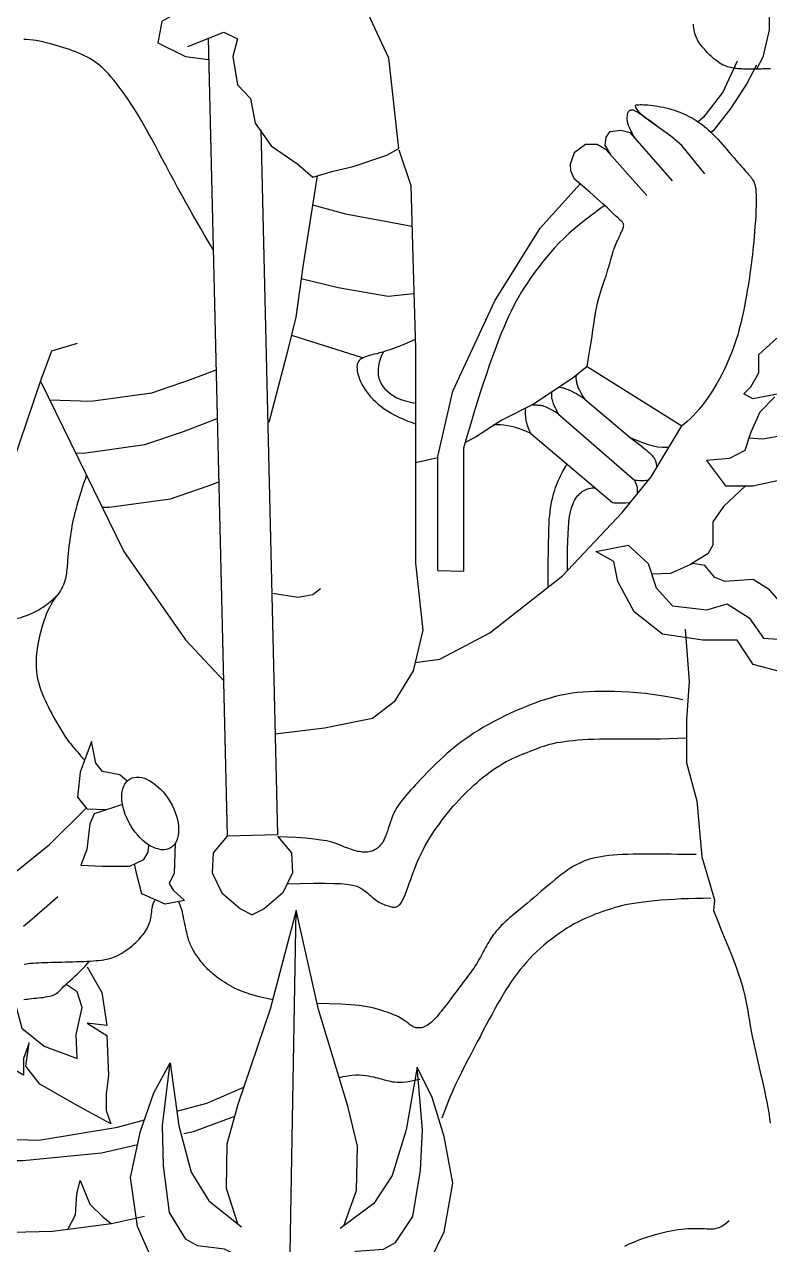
# Model space of a CAD drawing. Header units: feet. Extents: x 0 to 841, y 0 to 594.
# Drawn here: x 646.121 to 648.657, y 131.031 to 135.181 of the extents above; entities that cross this region are included whole.
import ezdxf

# ---------------------------------------------------------------- set-up
doc = ezdxf.new("R2010")
doc.units = ezdxf.units.FT
doc.header["$MEASUREMENT"] = 0
doc.layers.add('LOGO', color=7, linetype='Continuous')

# ---------------------------------------------------------------- blocks, each defined once
blk = doc.blocks.new('YOTA')
h = blk.add_hatch(color=1)
edge = h.paths.add_edge_path()
edge.add_arc((302.886, 246.975), 39.995, 0, 360)
edge = h.paths.add_edge_path(flags=16)
edge.add_arc((302.886, 246.975), 39.7, 0, 360)
at = {"color": 2}
for p, q in [((292.836, 256.34), (293.041, 247.69)), ((293.405, 255.343), (293.586, 247.703)), ((297.589, 254.63), (297.151, 255.127)), ((298.087, 250.644), (297.846, 250.534)), ((298.219, 250.622), (298.087, 250.644)), ((298.328, 250.491), (298.219, 250.622)), ((297.846, 250.534), (297.645, 250.526)), ((298.437, 250.447), (298.328, 250.491)), ((298.744, 250.469), (298.437, 250.447)), ((298.919, 250.359), (298.744, 250.469)), ((299.072, 250.184), (298.919, 250.359)), ((293.586, 247.703), (293.041, 247.69)), ((293.705, 242.061), (293.789, 246.886))]:
    blk.add_line(p, q, dxfattribs=at)
for points in [[(294.901, 255.14), (294.794, 256.12), (294.521, 256.709), (294.024, 257.487), (293.51, 257.984), (293.021, 258.1), (292.507, 257.752), (292.225, 257.686), (291.836, 257.512), (292.175, 257.363), (292.407, 257.355)], [(298.93, 256.005), (298.914, 256.004), (298.897, 256.003), (298.881, 256.003), (298.864, 256.002), (298.848, 256.002), (298.831, 256.001), (298.815, 256.001), (298.798, 256.001), (298.782, 256.001), (298.765, 256.001), (298.749, 256.001), (298.733, 256.001), (298.717, 256.001), (298.701, 256.001), (298.685, 256.001), (298.669, 256.001), (298.653, 256.001), (298.637, 256.001), (298.621, 256.002), (298.606, 256.002), (298.59, 256.003), (298.574, 256.004), (298.559, 256.006), (298.543, 256.008), (298.527, 256.01), (298.512, 256.013), (298.496, 256.017), (298.48, 256.021), (298.465, 256.026), (298.449, 256.031), (298.433, 256.038), (298.417, 256.045), (298.401, 256.053), (298.385, 256.063), (298.369, 256.073), (298.353, 256.085), (298.337, 256.097), (298.321, 256.11), (298.305, 256.124), (298.29, 256.138), (298.274, 256.153), (298.259, 256.167), (298.245, 256.182), (298.231, 256.197), (298.217, 256.212), (298.204, 256.226), (298.191, 256.241), (298.18, 256.256), (298.168, 256.27), (298.158, 256.286), (298.148, 256.301), (298.139, 256.317), (298.131, 256.333), (298.124, 256.35), (298.117, 256.368), (298.111, 256.386), (298.107, 256.405), (298.103, 256.425), (298.099, 256.445), (298.097, 256.466), (298.095, 256.487)], [(298.51, 257.22), (298.734, 257.015), (298.864, 256.833), (298.916, 256.607), (298.916, 256.425), (298.847, 256.131), (298.777, 256.001)], [(293.278, 256.791), (292.739, 256.75), (292.333, 256.518), (292.291, 256.286), (292.59, 256.137), (292.841, 256.106)], [(292.615, 256.245), (293.004, 256.402), (293.153, 256.328), (293.104, 256.137), (293.153, 255.831), (293.294, 255.682), (293.344, 255.416), (293.518, 255.168), (293.808, 254.969), (293.971, 254.831)], [(292.89, 254.042), (292.861, 254.092), (292.828, 254.148), (292.793, 254.208), (292.755, 254.273), (292.715, 254.341), (292.674, 254.413), (292.632, 254.487), (292.59, 254.562), (292.547, 254.64), (292.504, 254.718), (292.462, 254.796), (292.42, 254.874), (292.379, 254.951), (292.339, 255.027), (292.299, 255.103), (292.26, 255.176), (292.221, 255.248), (292.183, 255.317), (292.146, 255.384), (292.109, 255.448), (292.073, 255.508), (292.037, 255.566), (292.003, 255.62), (291.969, 255.671), (291.936, 255.718), (291.904, 255.763), (291.872, 255.805), (291.842, 255.844), (291.813, 255.88), (291.785, 255.913), (291.758, 255.944), (291.733, 255.972), (291.707, 255.997), (291.683, 256.021), (291.658, 256.043), (291.633, 256.063), (291.608, 256.081), (291.582, 256.099), (291.555, 256.115), (291.527, 256.13), (291.497, 256.145), (291.467, 256.16), (291.434, 256.173), (291.401, 256.187), (291.367, 256.199), (291.332, 256.212), (291.297, 256.223), (291.261, 256.235), (291.224, 256.246), (291.188, 256.257), (291.152, 256.267), (291.115, 256.277), (291.079, 256.287), (291.043, 256.295), (291.008, 256.303), (290.973, 256.31), (290.938, 256.315), (290.904, 256.319), (290.871, 256.322), (290.839, 256.322)], [(298.569, 256.087), (298.413, 255.749), (298.205, 255.481), (298.145, 255.43)], [(298.777, 256.044), (298.673, 255.845), (298.5, 255.576), (298.309, 255.333), (298.289, 255.312)], [(297.692, 255.389), (297.628, 255.434), (297.576, 255.473), (297.535, 255.506), (297.505, 255.536), (297.484, 255.562), (297.472, 255.585), (297.468, 255.607), (297.469, 255.61)], [(297.469, 255.61), (297.478, 255.612), (297.491, 255.614), (297.504, 255.615), (297.52, 255.616), (297.537, 255.616), (297.557, 255.615), (297.578, 255.614), (297.602, 255.613), (297.627, 255.61), (297.654, 255.607), (297.682, 255.603), (297.711, 255.599), (297.74, 255.593), (297.77, 255.587), (297.8, 255.581), (297.83, 255.573), (297.86, 255.564), (297.889, 255.555), (297.917, 255.545), (297.946, 255.534), (297.973, 255.523), (298, 255.511), (298.027, 255.498), (298.053, 255.485), (298.078, 255.471), (298.102, 255.457), (298.126, 255.442), (298.149, 255.427), (298.171, 255.412), (298.194, 255.395), (298.216, 255.378), (298.238, 255.359), (298.26, 255.339), (298.283, 255.318), (298.306, 255.295), (298.33, 255.27), (298.355, 255.244), (298.38, 255.216), (298.406, 255.187), (298.432, 255.158), (298.458, 255.128), (298.483, 255.098), (298.508, 255.069), (298.532, 255.041), (298.555, 255.014), (298.577, 254.989), (298.597, 254.967), (298.615, 254.946), (298.633, 254.926), (298.649, 254.909), (298.663, 254.892), (298.677, 254.877), (298.69, 254.863), (298.701, 254.849), (298.712, 254.836), (298.722, 254.823), (298.732, 254.811), (298.74, 254.797), (298.748, 254.783), (298.755, 254.767), (298.761, 254.749), (298.766, 254.728), (298.77, 254.704), (298.773, 254.676), (298.775, 254.643), (298.776, 254.606), (298.776, 254.563), (298.775, 254.515), (298.773, 254.464), (298.77, 254.41), (298.767, 254.355), (298.762, 254.298), (298.758, 254.241), (298.753, 254.186), (298.748, 254.132), (298.744, 254.081), (298.739, 254.033), (298.734, 253.989), (298.729, 253.947), (298.724, 253.906), (298.719, 253.866), (298.714, 253.826), (298.708, 253.786), (298.702, 253.744), (298.695, 253.699), (298.687, 253.652), (298.679, 253.602), (298.67, 253.548), (298.66, 253.492), (298.649, 253.433), (298.637, 253.373), (298.623, 253.311), (298.609, 253.248), (298.592, 253.185), (298.575, 253.121), (298.555, 253.058), (298.534, 252.995), (298.512, 252.934), (298.487, 252.874), (298.462, 252.814), (298.435, 252.756), (298.407, 252.7), (298.378, 252.645), (298.348, 252.592), (298.317, 252.541), (298.286, 252.491), (298.254, 252.444), (298.222, 252.399), (298.189, 252.356), (298.156, 252.316), (298.124, 252.278), (298.092, 252.243), (298.06, 252.211), (298.029, 252.183), (297.999, 252.157), (297.97, 252.135)], [(297.466, 255.248), (297.44, 255.29), (297.42, 255.327), (297.405, 255.36), (297.393, 255.39), (297.385, 255.416), (297.38, 255.44), (297.378, 255.46), (297.378, 255.479), (297.379, 255.495), (297.381, 255.51), (297.384, 255.523), (297.388, 255.535), (297.391, 255.543)], [(297.711, 255.374), (297.661, 255.411), (297.618, 255.442), (297.583, 255.467), (297.554, 255.488), (297.531, 255.504), (297.513, 255.517), (297.499, 255.526), (297.488, 255.533), (297.479, 255.539), (297.472, 255.543), (297.465, 255.546), (297.459, 255.549), (297.454, 255.551), (297.449, 255.553), (297.444, 255.554), (297.439, 255.555), (297.435, 255.555), (297.431, 255.555), (297.426, 255.555), (297.422, 255.554), (297.417, 255.554), (297.412, 255.553), (297.407, 255.551), (297.402, 255.549), (297.396, 255.546), (297.391, 255.543), (297.391, 255.543)], [(297.2, 255.072), (297.14, 255.178), (297.148, 255.262), (297.194, 255.324), (297.31, 255.34), (297.408, 255.314)], [(298.218, 254.864), (297.969, 255.171), (297.852, 255.274), (297.647, 255.42), (297.639, 255.425)], [(297.867, 254.791), (297.408, 255.314)], [(294.902, 255.126), (295.032, 254.738), (295.058, 253.832), (295.084, 252.977), (295.084, 252.33), (295.084, 251.475), (295.084, 250.646), (295.161, 249.921), (295.058, 249.481), (294.85, 249.144), (294.617, 248.963), (294.098, 248.86), (293.561, 248.795)], [(293.971, 254.831), (294.19, 254.893), (294.407, 254.947), (294.773, 255.069), (294.901, 255.14)], [(297.151, 255.127), (297.05, 255.184), (296.926, 255.184), (296.803, 255.094), (296.758, 254.97), (296.763, 254.903), (296.803, 254.811)], [(294.017, 254.844), (293.865, 253.883), (293.787, 253.314), (293.683, 252.899), (293.493, 252.17)], [(296.942, 252.779), (296.959, 252.873), (296.973, 252.959), (296.986, 253.037), (296.997, 253.108), (297.006, 253.173), (297.015, 253.232), (297.023, 253.286), (297.03, 253.336), (297.038, 253.382), (297.047, 253.426), (297.056, 253.467), (297.066, 253.507), (297.076, 253.545), (297.087, 253.581), (297.098, 253.615), (297.109, 253.649), (297.121, 253.681), (297.131, 253.712), (297.142, 253.742), (297.152, 253.772), (297.161, 253.801), (297.169, 253.829), (297.177, 253.857), (297.185, 253.884), (297.192, 253.91), (297.199, 253.936), (297.206, 253.961), (297.213, 253.985), (297.22, 254.008), (297.227, 254.03), (297.235, 254.052), (297.242, 254.073), (297.25, 254.092), (297.258, 254.111), (297.266, 254.13), (297.274, 254.147), (297.282, 254.163), (297.289, 254.179), (297.296, 254.194), (297.303, 254.208), (297.309, 254.222), (297.315, 254.235), (297.321, 254.247), (297.325, 254.258), (297.33, 254.269), (297.333, 254.279), (297.336, 254.288), (297.338, 254.296), (297.339, 254.304), (297.34, 254.311), (297.339, 254.317), (297.338, 254.323), (297.335, 254.329), (297.331, 254.335), (297.325, 254.341), (297.318, 254.349), (297.309, 254.358), (297.298, 254.368), (297.285, 254.38), (297.27, 254.395), (297.252, 254.412), (297.229, 254.434), (297.2, 254.461), (297.162, 254.497), (297.112, 254.541), (297.049, 254.597), (296.971, 254.666), (296.875, 254.749), (296.803, 254.811)], [(295.326, 250.568), (295.326, 251.804), (295.486, 252.51), (295.944, 253.491), (296.435, 254.276), (296.866, 254.757)], [(293.967, 254.53), (294.326, 254.432), (294.909, 254.324), (295.044, 254.299)], [(297.134, 254.522), (297.092, 254.493), (296.988, 254.416), (296.897, 254.345), (296.818, 254.28), (296.75, 254.221), (296.69, 254.165), (296.638, 254.113), (296.591, 254.064), (296.549, 254.016), (296.509, 253.969), (296.471, 253.923), (296.434, 253.876), (296.398, 253.829), (296.363, 253.782), (296.329, 253.735), (296.296, 253.686), (296.264, 253.637), (296.233, 253.588), (296.203, 253.537), (296.174, 253.485), (296.145, 253.431), (296.118, 253.377), (296.091, 253.32), (296.065, 253.262), (296.039, 253.201), (296.013, 253.138), (295.987, 253.072), (295.96, 253.003), (295.934, 252.932), (295.907, 252.857), (295.879, 252.778), (295.851, 252.695), (295.821, 252.605), (295.789, 252.508), (295.756, 252.403), (295.72, 252.287), (295.682, 252.16), (295.641, 252.02), (295.603, 251.892), (295.603, 250.562)], [(300.03, 253.767), (299.898, 253.531), (299.625, 253.465), (299.811, 253.443), (299.931, 253.236), (299.964, 253.039), (300.052, 252.94), (300.128, 252.908), (299.68, 252.842), (299.395, 252.842), (299.297, 252.908), (299.275, 252.995), (299.329, 252.765), (299.242, 252.569), (299.023, 252.481), (298.738, 252.426), (298.64, 252.481), (298.717, 252.558), (298.804, 252.711), (298.804, 252.908), (298.998, 253.085)], [(293.844, 253.731), (294.245, 253.634), (294.787, 253.539), (295.066, 253.57)], [(293.738, 253.119), (294.505, 252.876)], [(289.366, 250.994), (289.918, 250.994), (290.384, 251.141), (290.647, 251.519), (291.025, 252.637), (291.14, 252.949), (291.42, 253.031)], [(295.081, 253.07), (295.016, 253.041), (294.956, 253.016), (294.902, 252.994), (294.852, 252.976), (294.807, 252.96), (294.766, 252.947), (294.728, 252.935), (294.694, 252.925), (294.663, 252.917), (294.634, 252.91), (294.608, 252.903), (294.584, 252.896), (294.562, 252.89), (294.542, 252.884), (294.524, 252.877), (294.508, 252.87), (294.494, 252.862), (294.482, 252.853), (294.472, 252.843), (294.464, 252.832), (294.457, 252.819), (294.452, 252.804), (294.449, 252.788), (294.448, 252.771), (294.449, 252.752), (294.451, 252.732), (294.455, 252.711), (294.461, 252.688), (294.468, 252.665), (294.477, 252.64), (294.488, 252.614), (294.501, 252.588), (294.516, 252.561), (294.533, 252.534), (294.552, 252.506), (294.572, 252.479), (294.595, 252.451), (294.62, 252.424), (294.648, 252.397), (294.677, 252.37), (294.709, 252.345), (294.744, 252.32), (294.78, 252.296), (294.818, 252.273), (294.859, 252.251), (294.901, 252.23), (294.944, 252.21), (294.989, 252.191), (295.036, 252.174), (295.084, 252.157)], [(294.735, 252.936), (294.716, 252.897), (294.7, 252.859), (294.689, 252.822), (294.681, 252.786), (294.677, 252.751), (294.677, 252.717), (294.68, 252.684), (294.687, 252.652), (294.698, 252.621), (294.712, 252.591), (294.73, 252.563), (294.752, 252.535), (294.778, 252.509), (294.808, 252.484), (294.843, 252.461), (294.881, 252.44), (294.925, 252.422), (294.973, 252.405), (295.026, 252.392), (295.084, 252.381)], [(291.118, 252.416), (291.563, 252.402), (292.227, 252.494), (292.646, 252.637), (292.921, 252.743)], [(296.942, 252.779), (296.792, 252.656), (296.362, 252.369), (296.018, 252.197), (295.732, 252.011), (295.621, 251.953)], [(296.92, 252.419), (296.899, 252.453), (296.882, 252.483), (296.867, 252.509), (296.856, 252.532), (296.847, 252.552), (296.841, 252.57), (296.836, 252.585), (296.833, 252.599), (296.83, 252.611), (296.829, 252.621), (296.827, 252.631), (296.826, 252.64), (296.826, 252.65), (296.826, 252.659), (296.826, 252.669), (296.827, 252.681), (296.828, 252.685)], [(296.942, 252.779), (297.97, 252.135)], [(291.019, 252.618), (291.923, 250.775), (292.591, 249.816), (293.01, 249.368)], [(296.92, 252.419), (296.882, 252.444), (296.849, 252.466), (296.821, 252.484), (296.796, 252.498), (296.775, 252.509), (296.757, 252.518), (296.741, 252.525), (296.728, 252.53), (296.717, 252.534), (296.707, 252.537), (296.698, 252.54), (296.69, 252.542), (296.682, 252.544), (296.674, 252.546), (296.665, 252.547), (296.656, 252.549), (296.645, 252.55), (296.634, 252.55)], [(296.634, 252.262), (296.619, 252.291), (296.606, 252.316), (296.595, 252.338), (296.587, 252.357), (296.58, 252.374), (296.574, 252.389), (296.57, 252.402), (296.566, 252.413), (296.564, 252.424), (296.562, 252.433), (296.56, 252.443), (296.559, 252.452), (296.559, 252.462), (296.559, 252.473), (296.56, 252.484), (296.561, 252.496), (296.563, 252.503)], [(296.92, 252.419), (297.409, 252.01)], [(298.979, 252.448), (298.815, 252.284), (298.717, 252.065), (298.651, 251.869), (298.487, 251.781), (298.235, 251.759), (298.443, 251.486), (298.738, 251.486), (299.187, 251.584)], [(296.334, 252.051), (296.316, 252.091), (296.302, 252.129), (296.291, 252.164), (296.282, 252.198), (296.277, 252.229), (296.274, 252.257), (296.274, 252.283), (296.275, 252.306), (296.279, 252.325), (296.28, 252.328)], [(296.634, 252.262), (296.596, 252.285), (296.563, 252.304), (296.536, 252.319), (296.513, 252.331), (296.493, 252.34), (296.477, 252.346), (296.464, 252.35), (296.452, 252.353), (296.442, 252.354), (296.433, 252.355), (296.425, 252.356), (296.416, 252.357), (296.407, 252.357), (296.397, 252.358), (296.385, 252.359), (296.372, 252.359), (296.357, 252.359), (296.343, 252.36)], [(291.399, 251.843), (291.486, 251.84), (292.151, 251.932), (292.57, 252.075), (292.934, 252.216)], [(296.334, 252.051), (296.286, 252.074), (296.24, 252.092), (296.198, 252.107), (296.157, 252.12), (296.118, 252.129), (296.079, 252.136), (296.042, 252.141), (296.004, 252.145), (295.966, 252.146), (295.927, 252.147)], [(296.634, 252.262), (297.458, 251.547)], [(299.383, 252.236), (299.242, 252.12), (299.089, 252.033), (298.848, 251.989), (298.695, 252.002)], [(295.079, 249.572), (295.345, 249.607), (295.889, 249.893), (296.677, 250.508), (297.322, 251.195), (297.638, 251.582), (297.97, 252.135)], [(296.334, 252.051), (297.217, 251.303)], [(297.409, 252.01), (297.455, 251.974), (297.495, 251.943), (297.529, 251.917), (297.558, 251.894), (297.582, 251.875), (297.601, 251.858), (297.617, 251.845), (297.63, 251.833), (297.64, 251.822), (297.649, 251.813), (297.656, 251.804), (297.663, 251.796), (297.668, 251.787), (297.673, 251.779), (297.677, 251.771), (297.68, 251.763), (297.683, 251.755), (297.686, 251.746), (297.688, 251.737), (297.691, 251.728), (297.693, 251.718), (297.695, 251.707), (297.697, 251.695), (297.699, 251.684)], [(297.409, 252.01), (297.479, 251.979), (297.543, 251.953), (297.603, 251.933), (297.659, 251.919), (297.711, 251.909), (297.762, 251.904), (297.811, 251.903), (297.832, 251.905)], [(295.326, 251.79), (295.084, 251.733)], [(296.519, 250.385), (296.521, 250.534), (296.522, 250.663), (296.524, 250.774), (296.525, 250.868), (296.527, 250.947), (296.528, 251.015), (296.53, 251.072), (296.533, 251.121), (296.537, 251.164), (296.541, 251.204), (296.546, 251.242), (296.552, 251.278), (296.558, 251.313), (296.566, 251.346), (296.574, 251.378), (296.582, 251.408), (296.592, 251.438), (296.601, 251.466), (296.611, 251.493), (296.621, 251.52), (296.632, 251.545), (296.643, 251.569), (296.654, 251.593), (296.664, 251.615), (296.675, 251.636), (296.686, 251.655), (296.697, 251.673), (296.707, 251.69), (296.717, 251.705), (296.726, 251.719)], [(291.688, 251.255), (291.762, 251.253), (292.427, 251.345), (292.846, 251.488), (292.95, 251.528)], [(297.458, 251.547), (297.486, 251.545), (297.51, 251.543), (297.529, 251.543), (297.546, 251.542), (297.563, 251.543), (297.579, 251.545), (297.598, 251.547), (297.612, 251.55)], [(297.458, 251.547), (297.465, 251.529), (297.474, 251.504), (297.48, 251.483), (297.484, 251.463), (297.486, 251.444), (297.486, 251.423), (297.485, 251.398), (297.484, 251.394)], [(298.661, 251.486), (298.42, 251.26), (298.305, 251.093), (298.305, 250.842), (298.253, 250.748), (298.068, 250.635)], [(296.73, 250.565), (296.731, 250.688), (296.732, 250.794), (296.734, 250.886), (296.737, 250.963), (296.741, 251.029), (296.745, 251.084), (296.75, 251.13), (296.756, 251.17), (296.763, 251.203), (296.771, 251.232), (296.779, 251.259), (296.788, 251.283), (296.797, 251.306), (296.807, 251.326), (296.818, 251.344), (296.829, 251.361), (296.84, 251.375), (296.852, 251.389), (296.865, 251.401), (296.878, 251.412), (296.891, 251.422), (296.905, 251.431), (296.919, 251.439), (296.933, 251.445), (296.948, 251.451), (296.963, 251.456), (296.978, 251.46), (296.994, 251.462), (297.01, 251.464), (297.027, 251.464)], [(297.217, 251.303), (297.236, 251.301), (297.28, 251.299), (297.323, 251.299), (297.363, 251.3), (297.402, 251.303), (297.411, 251.304)], [(299.072, 249.462), (298.744, 249.55), (298.569, 249.812), (298.197, 249.812), (297.759, 249.878), (297.453, 250.119), (297.277, 250.447), (297.234, 250.666), (297.037, 250.775), (297.387, 250.841), (297.606, 250.644), (297.693, 250.381), (297.868, 250.184), (298.24, 250.141), (298.459, 250.206), (298.7, 250.053), (298.853, 249.834), (299.182, 249.812)], [(295.326, 250.568), (295.603, 250.562)], [(293.532, 250.323), (293.81, 250.277), (293.971, 250.307), (294.054, 250.373)], [(298.004, 249.93), (298.049, 249.363), (298.021, 248.95), (298.021, 248.483), (298.131, 248.07), (298.186, 247.466), (298.324, 246.998), (298.313, 246.882)], [(297.981, 249.165), (297.874, 249.187), (297.771, 249.205), (297.672, 249.22), (297.577, 249.233), (297.487, 249.242), (297.4, 249.249), (297.318, 249.254), (297.239, 249.256), (297.164, 249.258), (297.093, 249.257), (297.025, 249.256), (296.961, 249.253), (296.899, 249.249), (296.839, 249.244), (296.781, 249.237), (296.724, 249.228), (296.667, 249.217), (296.61, 249.204), (296.552, 249.188), (296.492, 249.17), (296.431, 249.15), (296.369, 249.128), (296.306, 249.103), (296.242, 249.077), (296.178, 249.05), (296.114, 249.021), (296.052, 248.991), (295.991, 248.961), (295.932, 248.93), (295.875, 248.899), (295.821, 248.868), (295.77, 248.838), (295.72, 248.807), (295.674, 248.776), (295.629, 248.745), (295.585, 248.713), (295.543, 248.682), (295.503, 248.649), (295.463, 248.616), (295.424, 248.583), (295.385, 248.548), (295.347, 248.513), (295.31, 248.478), (295.274, 248.443), (295.239, 248.408), (295.205, 248.374), (295.172, 248.34), (295.141, 248.307), (295.111, 248.275), (295.083, 248.245), (295.057, 248.217), (295.033, 248.19), (295.011, 248.165), (294.99, 248.141), (294.971, 248.119), (294.953, 248.097), (294.937, 248.077), (294.922, 248.058), (294.908, 248.039), (294.896, 248.021), (294.885, 248.004), (294.874, 247.988), (294.865, 247.971), (294.856, 247.955), (294.848, 247.939), (294.841, 247.923), (294.834, 247.906), (294.827, 247.889), (294.821, 247.871), (294.814, 247.853), (294.808, 247.833), (294.801, 247.813), (294.795, 247.792), (294.788, 247.772), (294.782, 247.751), (294.774, 247.73), (294.767, 247.709), (294.759, 247.689), (294.751, 247.67), (294.743, 247.652), (294.734, 247.636), (294.725, 247.62), (294.715, 247.606), (294.704, 247.593), (294.694, 247.581), (294.683, 247.57), (294.671, 247.56), (294.659, 247.551), (294.647, 247.543), (294.635, 247.536), (294.622, 247.531), (294.609, 247.526), (294.595, 247.522), (294.581, 247.519), (294.567, 247.516), (294.552, 247.515), (294.537, 247.514), (294.522, 247.515), (294.506, 247.516), (294.49, 247.518), (294.473, 247.521), (294.455, 247.524), (294.437, 247.529), (294.419, 247.534), (294.4, 247.54), (294.38, 247.546), (294.359, 247.554), (294.337, 247.562), (294.315, 247.571), (294.292, 247.581), (294.267, 247.592), (294.24, 247.603), (294.207, 247.614), (294.167, 247.626), (294.118, 247.637), (294.057, 247.647), (293.983, 247.657), (293.893, 247.666), (293.786, 247.673), (293.595, 247.682)], [(291.957, 248.285), (291.879, 248.354), (291.69, 248.39), (291.618, 248.48), (291.573, 248.713), (291.447, 248.381), (291.42, 248.111), (291.519, 247.985), (291.735, 247.976)], [(293.692, 247.173), (293.833, 247.177), (293.979, 247.179), (294.099, 247.179), (294.196, 247.177), (294.273, 247.174), (294.334, 247.169), (294.381, 247.163), (294.417, 247.155), (294.446, 247.146), (294.47, 247.136), (294.492, 247.124), (294.512, 247.111), (294.531, 247.098), (294.549, 247.084), (294.566, 247.07), (294.582, 247.055), (294.598, 247.041), (294.614, 247.027), (294.63, 247.014), (294.645, 247.001), (294.661, 246.99), (294.678, 246.98), (294.694, 246.971), (294.71, 246.962), (294.727, 246.955), (294.743, 246.948), (294.759, 246.942), (294.775, 246.937), (294.791, 246.932), (294.806, 246.928), (294.821, 246.924), (294.835, 246.921), (294.85, 246.92), (294.863, 246.921), (294.877, 246.924), (294.89, 246.93), (294.904, 246.94), (294.917, 246.953), (294.93, 246.971), (294.943, 246.994), (294.957, 247.021), (294.971, 247.054), (294.985, 247.091), (295, 247.131), (295.015, 247.174), (295.031, 247.219), (295.047, 247.265), (295.064, 247.313), (295.083, 247.36), (295.102, 247.407), (295.122, 247.453), (295.144, 247.498), (295.166, 247.542), (295.189, 247.586), (295.213, 247.628), (295.238, 247.669), (295.264, 247.709), (295.29, 247.749), (295.317, 247.788), (295.345, 247.826), (295.373, 247.864), (295.401, 247.901), (295.43, 247.937), (295.459, 247.973), (295.489, 248.009), (295.52, 248.043), (295.551, 248.077), (295.583, 248.111), (295.615, 248.144), (295.648, 248.177), (295.682, 248.209), (295.716, 248.241), (295.75, 248.271), (295.785, 248.301), (295.82, 248.33), (295.856, 248.358), (295.891, 248.385), (295.926, 248.41), (295.961, 248.434), (295.996, 248.456), (296.031, 248.477), (296.065, 248.496), (296.099, 248.513), (296.133, 248.529), (296.166, 248.545), (296.199, 248.559), (296.231, 248.572), (296.262, 248.585), (296.293, 248.597), (296.324, 248.609), (296.353, 248.621), (296.383, 248.632), (296.413, 248.644), (296.443, 248.655), (296.474, 248.665), (296.506, 248.675), (296.539, 248.685), (296.575, 248.693), (296.613, 248.702), (296.653, 248.709), (296.697, 248.716), (296.743, 248.722), (296.792, 248.727), (296.844, 248.732), (296.898, 248.735), (296.955, 248.739), (297.014, 248.741), (297.076, 248.743), (297.139, 248.744), (297.205, 248.745), (297.272, 248.745), (297.342, 248.745), (297.415, 248.744), (297.49, 248.744), (297.569, 248.744), (297.652, 248.744), (297.739, 248.745), (297.83, 248.747), (297.926, 248.75), (298.028, 248.754)], [(288.828, 246.63), (289.583, 246.697), (290.399, 247.021), (291.117, 247.598), (291.513, 247.993)], [(291.906, 248.03), (291.6, 247.931), (291.555, 247.823), (291.519, 247.544), (291.456, 247.373), (291.69, 247.364), (291.987, 247.364), (292.14, 247.436), (292.185, 247.517), (292.192, 247.593)], [(293.041, 247.69), (292.889, 247.507), (292.879, 247.291), (292.984, 247.076), (293.185, 246.9), (293.314, 246.837)], [(293.588, 247.69), (293.74, 247.507), (293.75, 247.291), (293.644, 247.076), (293.444, 246.9), (293.314, 246.837)], [(292.478, 247.61), (292.469, 247.288), (292.413, 247.176), (292.455, 247.105), (292.581, 246.993), (292.37, 246.951), (292.117, 247.063), (292.061, 247.274), (292.038, 247.388)], [(298.123, 247.489), (298.06, 247.489), (297.993, 247.49), (297.924, 247.491), (297.854, 247.492), (297.783, 247.492), (297.712, 247.493), (297.641, 247.494), (297.572, 247.494), (297.506, 247.494), (297.442, 247.493), (297.383, 247.491), (297.326, 247.489), (297.273, 247.486), (297.224, 247.482), (297.177, 247.478), (297.133, 247.472), (297.091, 247.466), (297.052, 247.459), (297.016, 247.451), (296.981, 247.442), (296.947, 247.432), (296.916, 247.42), (296.885, 247.408), (296.855, 247.394), (296.825, 247.379), (296.795, 247.362), (296.765, 247.344), (296.734, 247.323), (296.702, 247.3), (296.669, 247.276), (296.634, 247.248), (296.598, 247.219), (296.561, 247.188), (296.523, 247.156), (296.484, 247.124), (296.445, 247.091), (296.406, 247.057), (296.368, 247.025), (296.331, 246.993), (296.295, 246.962), (296.26, 246.933), (296.226, 246.905), (296.194, 246.878), (296.164, 246.853), (296.135, 246.829), (296.107, 246.806), (296.081, 246.783), (296.056, 246.761), (296.034, 246.74), (296.012, 246.719), (295.992, 246.699), (295.974, 246.679), (295.957, 246.659), (295.941, 246.639), (295.926, 246.62), (295.913, 246.6), (295.9, 246.581), (295.887, 246.561), (295.876, 246.541), (295.864, 246.522), (295.853, 246.502), (295.843, 246.482), (295.832, 246.462), (295.821, 246.441), (295.81, 246.42), (295.798, 246.399), (295.786, 246.377), (295.774, 246.355), (295.76, 246.332), (295.746, 246.308), (295.73, 246.284), (295.714, 246.26), (295.696, 246.235), (295.678, 246.209), (295.659, 246.183), (295.64, 246.157), (295.62, 246.131), (295.601, 246.105), (295.581, 246.079), (295.561, 246.053), (295.541, 246.027), (295.522, 246.001), (295.502, 245.975), (295.483, 245.95), (295.465, 245.925), (295.446, 245.901), (295.428, 245.877), (295.41, 245.854), (295.393, 245.832), (295.376, 245.81), (295.36, 245.789), (295.344, 245.769), (295.328, 245.75), (295.313, 245.732), (295.298, 245.715), (295.283, 245.699), (295.268, 245.684), (295.253, 245.67), (295.238, 245.658), (295.223, 245.647), (295.208, 245.637), (295.193, 245.629), (295.178, 245.622), (295.163, 245.617), (295.148, 245.613), (295.133, 245.611), (295.119, 245.61), (295.105, 245.61), (295.091, 245.612), (295.078, 245.615), (295.066, 245.62), (295.054, 245.626), (295.042, 245.633), (295.03, 245.641), (295.019, 245.649), (295.007, 245.659), (294.994, 245.669), (294.981, 245.679), (294.967, 245.689), (294.951, 245.699), (294.935, 245.71), (294.917, 245.72), (294.898, 245.73), (294.877, 245.74), (294.855, 245.75), (294.831, 245.76), (294.805, 245.77), (294.777, 245.78), (294.748, 245.79), (294.717, 245.801), (294.683, 245.812), (294.644, 245.822), (294.597, 245.833), (294.54, 245.843), (294.47, 245.852), (294.383, 245.86), (294.277, 245.867), (294.149, 245.872), (294.017, 245.875)], [(290.843, 246.303), (290.864, 246.306), (290.887, 246.309), (290.912, 246.312), (290.939, 246.314), (290.968, 246.316), (290.998, 246.317), (291.029, 246.319), (291.062, 246.32), (291.097, 246.321), (291.133, 246.322), (291.17, 246.323), (291.209, 246.324), (291.249, 246.325), (291.289, 246.326), (291.329, 246.327), (291.37, 246.328), (291.41, 246.329), (291.449, 246.331), (291.487, 246.332), (291.524, 246.334), (291.559, 246.335), (291.592, 246.337), (291.623, 246.34), (291.652, 246.342), (291.68, 246.346), (291.706, 246.35), (291.732, 246.355), (291.756, 246.36), (291.78, 246.367), (291.804, 246.375), (291.828, 246.385), (291.852, 246.396), (291.875, 246.408), (291.899, 246.421), (291.922, 246.436), (291.945, 246.451), (291.968, 246.467), (291.99, 246.484), (292.011, 246.501), (292.031, 246.519), (292.051, 246.536), (292.069, 246.554), (292.087, 246.572), (292.103, 246.589), (292.118, 246.607), (292.133, 246.624), (292.146, 246.642), (292.158, 246.66), (292.169, 246.677), (292.178, 246.695), (292.187, 246.712), (292.194, 246.73), (292.2, 246.748), (292.206, 246.765), (292.21, 246.782), (292.214, 246.799), (292.217, 246.816), (292.219, 246.833), (292.222, 246.849), (292.224, 246.864), (292.226, 246.879), (292.227, 246.894), (292.229, 246.908), (292.232, 246.921), (292.234, 246.934), (292.237, 246.946), (292.241, 246.957), (292.245, 246.968), (292.249, 246.978), (292.255, 246.987), (292.262, 246.996), (292.264, 246.998)], [(291.208, 247.032), (291.086, 246.925), (290.984, 246.837), (290.901, 246.765), (290.834, 246.709)], [(298.282, 247.015), (298.201, 247.014), (298.121, 247.013), (298.041, 247.011), (297.964, 247.008), (297.888, 247.004), (297.814, 246.999), (297.743, 246.994), (297.676, 246.988), (297.613, 246.982), (297.553, 246.975), (297.499, 246.968), (297.448, 246.96), (297.401, 246.952), (297.358, 246.943), (297.317, 246.934), (297.278, 246.924), (297.242, 246.914), (297.206, 246.903), (297.171, 246.892), (297.136, 246.88), (297.101, 246.868), (297.066, 246.855), (297.03, 246.842), (296.994, 246.827), (296.957, 246.812), (296.92, 246.795), (296.882, 246.777), (296.843, 246.758), (296.804, 246.737), (296.764, 246.714), (296.723, 246.69), (296.682, 246.663), (296.641, 246.635), (296.599, 246.605), (296.557, 246.574), (296.516, 246.542), (296.475, 246.508), (296.435, 246.473), (296.396, 246.437), (296.358, 246.401), (296.321, 246.363), (296.286, 246.325), (296.252, 246.285), (296.219, 246.245), (296.187, 246.203), (296.155, 246.16), (296.124, 246.116), (296.094, 246.07), (296.063, 246.023), (296.033, 245.974), (296.003, 245.923), (295.973, 245.871), (295.943, 245.817), (295.912, 245.761), (295.881, 245.704), (295.85, 245.645), (295.818, 245.585), (295.786, 245.523), (295.753, 245.461), (295.719, 245.396), (295.685, 245.331), (295.65, 245.264), (295.615, 245.196), (295.58, 245.126), (295.545, 245.055), (295.51, 244.982), (295.477, 244.908), (295.445, 244.832), (295.414, 244.754), (295.369, 244.633)], [(293.538, 245.914), (293.505, 245.921), (293.452, 245.934), (293.405, 245.945), (293.363, 245.956), (293.324, 245.966), (293.289, 245.976), (293.257, 245.986), (293.227, 245.997), (293.198, 246.008), (293.17, 246.02), (293.143, 246.032), (293.115, 246.046), (293.088, 246.06), (293.062, 246.075), (293.037, 246.09), (293.012, 246.106), (292.988, 246.121), (292.966, 246.136), (292.945, 246.151), (292.925, 246.166), (292.907, 246.18), (292.89, 246.193), (292.874, 246.206), (292.86, 246.219), (292.846, 246.232), (292.833, 246.245), (292.821, 246.257), (292.809, 246.27), (292.797, 246.284), (292.785, 246.298), (292.773, 246.312), (292.761, 246.327), (292.749, 246.343), (292.737, 246.359), (292.726, 246.375), (292.714, 246.391), (292.703, 246.407), (292.693, 246.422), (292.683, 246.438), (292.674, 246.453), (292.666, 246.468), (292.658, 246.483), (292.651, 246.497), (292.645, 246.511), (292.639, 246.526), (292.633, 246.541), (292.628, 246.556), (292.623, 246.572), (292.618, 246.588), (292.613, 246.606), (292.609, 246.625), (292.604, 246.645), (292.599, 246.665), (292.594, 246.687), (292.589, 246.71), (292.584, 246.734), (292.579, 246.758), (292.573, 246.784), (292.568, 246.81), (292.562, 246.837), (292.556, 246.864), (292.549, 246.892), (292.54, 246.92), (292.517, 246.98)], [(293.158, 243.487), (293.036, 243.872), (293.04, 244.354), (293.161, 244.785), (293.513, 245.819), (293.792, 246.886)], [(294.307, 243.467), (294.443, 243.848), (294.454, 244.33), (294.348, 244.764), (294.031, 245.81), (293.789, 246.886)], [(298.313, 246.882), (298.359, 246.768), (298.401, 246.664), (298.439, 246.569), (298.474, 246.481), (298.506, 246.401), (298.535, 246.327), (298.561, 246.257), (298.584, 246.193), (298.604, 246.131), (298.622, 246.072), (298.638, 246.016), (298.651, 245.96), (298.663, 245.905), (298.674, 245.851), (298.683, 245.797), (298.693, 245.743), (298.702, 245.688), (298.711, 245.633), (298.722, 245.575), (298.733, 245.516), (298.745, 245.455), (298.759, 245.392), (298.774, 245.328), (298.789, 245.263), (298.804, 245.196), (298.82, 245.13), (298.836, 245.064), (298.851, 244.999), (298.865, 244.934), (298.878, 244.871), (298.89, 244.809), (298.901, 244.749), (298.911, 244.69), (298.92, 244.633), (298.928, 244.577)], [(290.839, 245.918), (290.857, 245.921), (290.876, 245.924), (290.898, 245.927), (290.92, 245.93), (290.945, 245.932), (290.97, 245.934), (290.996, 245.937), (291.022, 245.94), (291.048, 245.942), (291.073, 245.946), (291.096, 245.95), (291.118, 245.954), (291.138, 245.959), (291.155, 245.965), (291.171, 245.972), (291.184, 245.98), (291.197, 245.989), (291.21, 245.999), (291.223, 246.011), (291.237, 246.025), (291.252, 246.04), (291.269, 246.058), (291.289, 246.077), (291.312, 246.098), (291.337, 246.121), (291.364, 246.146), (291.392, 246.171), (291.421, 246.198), (291.449, 246.226), (291.477, 246.253), (291.503, 246.281), (291.527, 246.308), (291.548, 246.335)], [(291.523, 246.272), (291.684, 245.994), (291.738, 245.636), (291.523, 245.663), (291.738, 245.529), (291.756, 245.099), (291.729, 244.894), (291.729, 244.715), (291.782, 244.571), (291.424, 244.768), (291.012, 245.001), (290.86, 245.198), (290.896, 245.448), (290.833, 245.278), (290.833, 245.099), (290.422, 245.341), (290.314, 245.645), (290.327, 245.944)], [(290.744, 245.878), (290.815, 245.609), (291.057, 245.413), (291.415, 245.278), (291.406, 245.538), (291.469, 245.833), (291.415, 246.003), (291.296, 246.083)], [(293.119, 242.731), (292.918, 242.818), (292.683, 242.838), (292.504, 242.773), (292.276, 242.992), (292.069, 243.458), (291.993, 243.989), (292.104, 244.491), (292.247, 244.909), (292.423, 245.233), (292.517, 244.548), (292.653, 244.049), (292.843, 243.737), (293.198, 243.455)], [(293.721, 242.583), (293.624, 242.829), (293.337, 243.051), (293.013, 243.214), (292.72, 243.248), (292.593, 243.323), (292.415, 243.611), (292.35, 244.118), (292.341, 244.554), (292.423, 245.233)], [(293.714, 242.583), (293.819, 242.826), (294.113, 243.037), (294.443, 243.19), (294.736, 243.214), (294.866, 243.284), (295.054, 243.566), (295.136, 244.071), (295.16, 244.506), (295.101, 245.187)], [(294.32, 242.711), (294.525, 242.791), (294.76, 242.802), (294.936, 242.732), (295.171, 242.943), (295.395, 243.402), (295.489, 243.93), (295.395, 244.435), (295.265, 244.858), (295.101, 245.187), (294.983, 244.506), (294.83, 244.013), (294.631, 243.707), (294.266, 243.437)], [(294.256, 245.07), (294.3, 245.083), (294.348, 245.093), (294.392, 245.1), (294.434, 245.102), (294.473, 245.102), (294.509, 245.099), (294.543, 245.095), (294.574, 245.09), (294.602, 245.084), (294.627, 245.079), (294.65, 245.074), (294.671, 245.069), (294.691, 245.064), (294.709, 245.059), (294.727, 245.054), (294.744, 245.05), (294.76, 245.045), (294.777, 245.041), (294.795, 245.036), (294.813, 245.032), (294.833, 245.028), (294.855, 245.025), (294.88, 245.023), (294.909, 245.022), (294.942, 245.024), (294.98, 245.027), (295.023, 245.034), (295.073, 245.044), (295.13, 245.057)], [(292.495, 244.708), (292.82, 244.795), (293.223, 244.968)], [(289.15, 244.579), (290.033, 244.422), (291, 244.393), (291.853, 244.537), (292.146, 244.615)], [(292.572, 244.465), (292.676, 244.489), (293.125, 244.656)], [(289.314, 244.221), (290.023, 244.173), (290.828, 244.173), (291.68, 244.259), (292.072, 244.349)], [(291.318, 243.432), (291.397, 243.584), (291.413, 243.808), (291.447, 243.958), (291.555, 243.7), (291.696, 243.559), (291.785, 243.492)], [(289.667, 243.434), (290.566, 243.393), (291.147, 243.409), (291.787, 243.492), (292.144, 243.572)], [(298.483, 243.522), (298.452, 243.494), (298.423, 243.472), (298.396, 243.455), (298.369, 243.443), (298.343, 243.436), (298.317, 243.431), (298.292, 243.429), (298.267, 243.43), (298.241, 243.431), (298.215, 243.432), (298.187, 243.434), (298.159, 243.435), (298.129, 243.435), (298.099, 243.435), (298.067, 243.434), (298.034, 243.433), (298, 243.43), (297.965, 243.427), (297.928, 243.422), (297.89, 243.417), (297.85, 243.41), (297.809, 243.401), (297.767, 243.392), (297.723, 243.381), (297.679, 243.369), (297.633, 243.355), (297.587, 243.34), (297.54, 243.324), (297.492, 243.306), (297.444, 243.287), (297.395, 243.266), (297.347, 243.244)]]:
    blk.add_lwpolyline(points, dxfattribs=at)
for points in [[(291.518, 251.601, 0.021628), (291.4, 251.227, 0.02922), (291.342, 250.943, 0.0206), (291.31, 250.641, -0.038454), (291.288, 250.48, -0.112394), (291.209, 250.312, 0.074561), (291.072, 250.07, 0.070207), (290.973, 249.636, 0.097668), (291.008, 249.317, 0.037792), (291.082, 249.131, 0.022093), (291.245, 248.832, 0.032377), (291.342, 248.692, 0.023378), (291.498, 248.514)], [(290.48, 250.027, 0.074588), (290.741, 250.043, 0.074588), (290.986, 250.135, 0.03588), (291.092, 250.204, 0.03588), (291.187, 250.288)]]:
    blk.add_lwpolyline(points, format="xyb", dxfattribs=at)
at = {"color": 1}
for centre, radius in [((302.881, 246.975), 40), ((302.881, 246.975), 40), ((302.886, 246.975), 39.995)]:
    blk.add_circle(centre, radius, dxfattribs=at)
at = {"color": 2}
for radius in [39.7, 38.793]:
    blk.add_circle((302.886, 246.975), radius, dxfattribs=at)
blk.add_ellipse((292.208, 247.935), major_axis=(-0.221, 0.373), ratio=0.575285, dxfattribs=at)

msp = doc.modelspace()

# ---------------------------------------------------------------- linework, layer by layer
at = {"layer": 'LOGO', "color": 1}
msp.add_circle((649.9138, 132.2024), 12.5548, dxfattribs=at)

# ---------------------------------------------------------------- block references
at = {"layer": 'LOGO', "xscale": 0.3139103563735262, "yscale": 0.3139103563735262, "zscale": 0.3139103563735262}
msp.add_blockref('YOTA', (554.8225, 54.668), dxfattribs=at)

doc.saveas('drawing.dxf')
